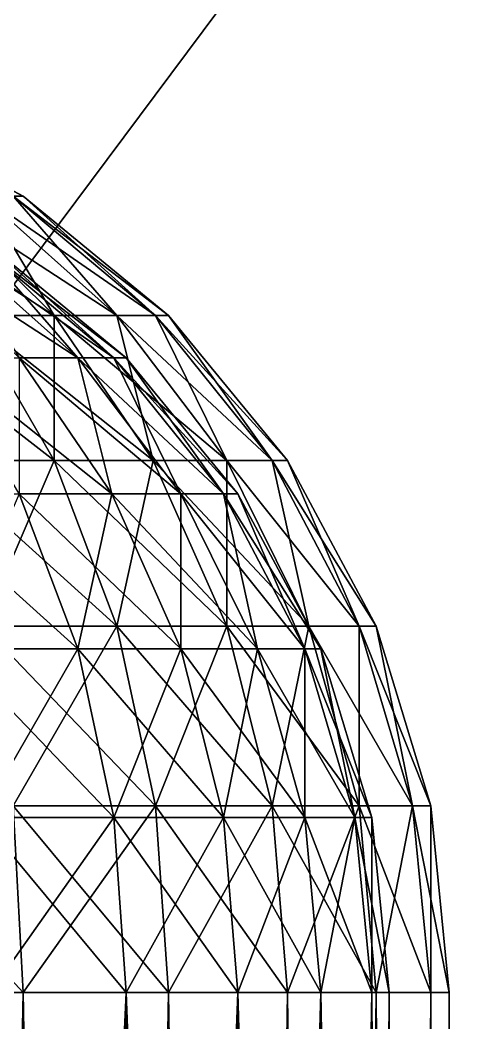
# Model space of a CAD drawing. Header units: millimetres. Extents: x -510 to 550, y -577 to 577.
# Drawn here: x -381.16 to -373.42, y -280.51 to -263.75 of the extents above; entities that cross this region are included whole.
import ezdxf

# ---------------------------------------------------------------- set-up
doc = ezdxf.new("R2010")
doc.units = ezdxf.units.MM
for name, color, linetype, true_color in [('rocker_right_visual_1', 7, 'Continuous', 0x5c6b75), ('structure_right_rear_axle', 7, 'Continuous', 0x5c6b75), ('structure_right_rear_motor_bracket', 7, 'Continuous', 0x5c6b75)]:
    doc.layers.add(name, color=color, linetype=linetype, true_color=true_color)

msp = doc.modelspace()

# ---------------------------------------------------------------- linework, layer by layer
at = {"layer": 'rocker_right_visual_1', "true_color": 0x5c6b75}
for points in [[(-408.735, -305, -263.35), (-158.55, -305, 16.664), (-158.55, -255, 16.664)], [(-408.735, -305, -263.35), (-158.55, -255, 16.664), (-408.735, -255, -263.35)], [(-371.45, -255, -296.664), (-371.45, -305, -296.664), (-408.735, -305, -263.35)], [(-371.45, -255, -296.664), (-408.735, -305, -263.35), (-408.735, -255, -263.35)]]:
    msp.add_3dface(points, dxfattribs=at)
at = {"layer": 'structure_right_rear_axle', "true_color": 0x5c6b75}
for points in [[(-381.111, -266.696, -280), (-381.282, -266.696, -281.734), (-383.995, -265.218, -281.195)], [(-381.111, -266.696, -280), (-383.995, -265.218, -281.195), (-383.877, -265.218, -280)], [(-381.282, -266.696, -278.266), (-381.111, -266.696, -280), (-383.877, -265.218, -280)], [(-380.593, -268.686, -286.286), (-382, -268.686, -288), (-383.714, -266.696, -286.286)], [(-380.593, -268.686, -286.286), (-383.714, -266.696, -286.286), (-382.609, -266.696, -284.939)], [(-379.547, -268.686, -284.33), (-380.593, -268.686, -286.286), (-382.609, -266.696, -284.939)], [(-379.547, -268.686, -284.33), (-382.609, -266.696, -284.939), (-381.788, -266.696, -283.402)], [(-382, -268.686, -272), (-380.593, -268.686, -273.714), (-382.609, -266.696, -275.061)], [(-380.593, -268.686, -273.714), (-381.788, -266.696, -276.598), (-382.609, -266.696, -275.061)], [(-378.904, -268.686, -282.207), (-379.547, -268.686, -284.33), (-381.788, -266.696, -283.402)], [(-378.904, -268.686, -282.207), (-381.788, -266.696, -283.402), (-381.282, -266.696, -281.734)], [(-380.593, -268.686, -273.714), (-379.547, -268.686, -275.67), (-381.788, -266.696, -276.598)], [(-379.547, -268.686, -275.67), (-381.282, -266.696, -278.266), (-381.788, -266.696, -276.598)], [(-378.686, -268.686, -280), (-378.904, -268.686, -282.207), (-381.282, -266.696, -281.734)], [(-378.686, -268.686, -280), (-381.282, -266.696, -281.734), (-381.111, -266.696, -280)], [(-379.547, -268.686, -275.67), (-378.904, -268.686, -277.793), (-381.282, -266.696, -278.266)], [(-378.904, -268.686, -277.793), (-381.111, -266.696, -280), (-381.282, -266.696, -278.266)], [(-378.904, -268.686, -277.793), (-378.686, -268.686, -280), (-381.111, -266.696, -280)], [(-380.593, -271.111, -289.407), (-382.609, -271.111, -291.061), (-383.714, -268.686, -289.407)], [(-380.593, -271.111, -289.407), (-383.714, -268.686, -289.407), (-382, -268.686, -288)], [(-382.609, -271.111, -268.939), (-380.593, -271.111, -270.593), (-382, -268.686, -272)], [(-378.939, -271.111, -287.391), (-380.593, -271.111, -289.407), (-382, -268.686, -288)], [(-378.939, -271.111, -287.391), (-382, -268.686, -288), (-380.593, -268.686, -286.286)], [(-380.593, -271.111, -270.593), (-380.593, -268.686, -273.714), (-382, -268.686, -272)], [(-377.709, -271.111, -285.091), (-378.939, -271.111, -287.391), (-380.593, -268.686, -286.286)], [(-377.709, -271.111, -285.091), (-380.593, -268.686, -286.286), (-379.547, -268.686, -284.33)], [(-380.593, -271.111, -270.593), (-378.939, -271.111, -272.609), (-380.593, -268.686, -273.714)], [(-378.939, -271.111, -272.609), (-379.547, -268.686, -275.67), (-380.593, -268.686, -273.714)], [(-376.952, -271.111, -282.595), (-377.709, -271.111, -285.091), (-379.547, -268.686, -284.33)], [(-376.952, -271.111, -282.595), (-379.547, -268.686, -284.33), (-378.904, -268.686, -282.207)], [(-378.939, -271.111, -272.609), (-377.709, -271.111, -274.909), (-379.547, -268.686, -275.67)], [(-377.709, -271.111, -274.909), (-378.904, -268.686, -277.793), (-379.547, -268.686, -275.67)], [(-376.696, -271.111, -280), (-376.952, -271.111, -282.595), (-378.904, -268.686, -282.207)], [(-376.696, -271.111, -280), (-378.904, -268.686, -282.207), (-378.686, -268.686, -280)], [(-377.709, -271.111, -274.909), (-376.952, -271.111, -277.405), (-378.904, -268.686, -277.793)], [(-376.952, -271.111, -277.405), (-378.686, -268.686, -280), (-378.904, -268.686, -277.793)], [(-376.952, -271.111, -277.405), (-376.696, -271.111, -280), (-378.686, -268.686, -280)], [(-379.547, -273.877, -290.453), (-381.788, -273.877, -292.291), (-382.609, -271.111, -291.061)], [(-379.547, -273.877, -290.453), (-382.609, -271.111, -291.061), (-380.593, -271.111, -289.407)], [(-381.788, -273.877, -267.709), (-380.593, -271.111, -270.593), (-382.609, -271.111, -268.939)], [(-381.788, -273.877, -267.709), (-379.547, -273.877, -269.547), (-380.593, -271.111, -270.593)], [(-377.709, -273.877, -288.212), (-379.547, -273.877, -290.453), (-380.593, -271.111, -289.407)], [(-377.709, -273.877, -288.212), (-380.593, -271.111, -289.407), (-378.939, -271.111, -287.391)], [(-379.547, -273.877, -269.547), (-378.939, -271.111, -272.609), (-380.593, -271.111, -270.593)], [(-379.547, -273.877, -269.547), (-377.709, -273.877, -271.788), (-378.939, -271.111, -272.609)], [(-376.343, -273.877, -285.657), (-377.709, -273.877, -288.212), (-378.939, -271.111, -287.391)], [(-376.343, -273.877, -285.657), (-378.939, -271.111, -287.391), (-377.709, -271.111, -285.091)], [(-377.709, -273.877, -271.788), (-377.709, -271.111, -274.909), (-378.939, -271.111, -272.609)], [(-375.502, -273.877, -282.884), (-376.343, -273.877, -285.657), (-377.709, -271.111, -285.091)], [(-375.502, -273.877, -282.884), (-377.709, -271.111, -285.091), (-376.952, -271.111, -282.595)], [(-377.709, -273.877, -271.788), (-376.343, -273.877, -274.343), (-377.709, -271.111, -274.909)], [(-376.343, -273.877, -274.343), (-376.952, -271.111, -277.405), (-377.709, -271.111, -274.909)], [(-375.218, -273.877, -280), (-375.502, -273.877, -282.884), (-376.952, -271.111, -282.595)], [(-375.218, -273.877, -280), (-376.952, -271.111, -282.595), (-376.696, -271.111, -280)], [(-376.343, -273.877, -274.343), (-375.502, -273.877, -277.116), (-376.952, -271.111, -277.405)], [(-375.502, -273.877, -277.116), (-376.696, -271.111, -280), (-376.952, -271.111, -277.405)], [(-375.502, -273.877, -277.116), (-375.218, -273.877, -280), (-376.696, -271.111, -280)], [(-378.904, -276.879, -291.096), (-381.282, -276.879, -293.048), (-381.788, -273.877, -292.291)], [(-378.904, -276.879, -291.096), (-381.788, -273.877, -292.291), (-379.547, -273.877, -290.453)], [(-381.282, -276.879, -266.952), (-379.547, -273.877, -269.547), (-381.788, -273.877, -267.709)], [(-381.282, -276.879, -266.952), (-378.904, -276.879, -268.904), (-379.547, -273.877, -269.547)], [(-376.952, -276.879, -288.718), (-378.904, -276.879, -291.096), (-379.547, -273.877, -290.453)], [(-376.952, -276.879, -288.718), (-379.547, -273.877, -290.453), (-377.709, -273.877, -288.212)], [(-378.904, -276.879, -268.904), (-377.709, -273.877, -271.788), (-379.547, -273.877, -269.547)], [(-378.904, -276.879, -268.904), (-376.952, -276.879, -271.282), (-377.709, -273.877, -271.788)], [(-375.502, -276.879, -286.005), (-376.952, -276.879, -288.718), (-377.709, -273.877, -288.212)], [(-375.502, -276.879, -286.005), (-377.709, -273.877, -288.212), (-376.343, -273.877, -285.657)], [(-376.952, -276.879, -271.282), (-376.343, -273.877, -274.343), (-377.709, -273.877, -271.788)], [(-376.952, -276.879, -271.282), (-375.502, -276.879, -273.995), (-376.343, -273.877, -274.343)], [(-374.609, -276.879, -283.061), (-375.502, -276.879, -286.005), (-376.343, -273.877, -285.657)], [(-374.609, -276.879, -283.061), (-376.343, -273.877, -285.657), (-375.502, -273.877, -282.884)], [(-375.502, -276.879, -273.995), (-375.502, -273.877, -277.116), (-376.343, -273.877, -274.343)], [(-374.307, -276.879, -280), (-374.609, -276.879, -283.061), (-375.502, -273.877, -282.884)], [(-374.307, -276.879, -280), (-375.502, -273.877, -282.884), (-375.218, -273.877, -280)], [(-375.502, -276.879, -273.995), (-374.609, -276.879, -276.939), (-375.502, -273.877, -277.116)], [(-374.609, -276.879, -276.939), (-375.218, -273.877, -280), (-375.502, -273.877, -277.116)], [(-374.609, -276.879, -276.939), (-374.307, -276.879, -280), (-375.218, -273.877, -280)], [(-381.111, -280, -293.304), (-383.877, -280, -294.782), (-383.995, -276.879, -294.498)], [(-381.111, -280, -293.304), (-383.995, -276.879, -294.498), (-381.282, -276.879, -293.048)], [(-383.877, -280, -265.218), (-381.111, -280, -266.696), (-381.282, -276.879, -266.952)], [(-378.686, -280, -291.314), (-381.111, -280, -293.304), (-381.282, -276.879, -293.048)], [(-378.686, -280, -291.314), (-381.282, -276.879, -293.048), (-378.904, -276.879, -291.096)], [(-381.111, -280, -266.696), (-378.904, -276.879, -268.904), (-381.282, -276.879, -266.952)], [(-381.111, -280, -266.696), (-378.686, -280, -268.686), (-378.904, -276.879, -268.904)], [(-376.696, -280, -288.889), (-378.686, -280, -291.314), (-378.904, -276.879, -291.096)], [(-376.696, -280, -288.889), (-378.904, -276.879, -291.096), (-376.952, -276.879, -288.718)], [(-378.686, -280, -268.686), (-376.952, -276.879, -271.282), (-378.904, -276.879, -268.904)], [(-378.686, -280, -268.686), (-376.696, -280, -271.111), (-376.952, -276.879, -271.282)], [(-375.218, -280, -286.123), (-376.696, -280, -288.889), (-376.952, -276.879, -288.718)], [(-375.218, -280, -286.123), (-376.952, -276.879, -288.718), (-375.502, -276.879, -286.005)], [(-376.696, -280, -271.111), (-375.502, -276.879, -273.995), (-376.952, -276.879, -271.282)], [(-376.696, -280, -271.111), (-375.218, -280, -273.877), (-375.502, -276.879, -273.995)], [(-374.307, -280, -283.121), (-375.218, -280, -286.123), (-375.502, -276.879, -286.005)], [(-374.307, -280, -283.121), (-375.502, -276.879, -286.005), (-374.609, -276.879, -283.061)], [(-375.218, -280, -273.877), (-374.609, -276.879, -276.939), (-375.502, -276.879, -273.995)], [(-375.218, -280, -273.877), (-374.307, -280, -276.879), (-374.609, -276.879, -276.939)], [(-374, -280, -280), (-374.307, -280, -283.121), (-374.609, -276.879, -283.061)], [(-374, -280, -280), (-374.609, -276.879, -283.061), (-374.307, -276.879, -280)], [(-374.307, -280, -276.879), (-374.307, -276.879, -280), (-374.609, -276.879, -276.939)], [(-374.307, -280, -276.879), (-374, -280, -280), (-374.307, -276.879, -280)], [(-381.111, -420, -293.304), (-383.877, -420, -294.782), (-383.877, -280, -294.782)], [(-381.111, -420, -293.304), (-383.877, -280, -294.782), (-381.111, -280, -293.304)], [(-383.877, -420, -265.218), (-381.111, -420, -266.696), (-381.111, -280, -266.696)], [(-383.877, -420, -265.218), (-381.111, -280, -266.696), (-383.877, -280, -265.218)], [(-378.686, -420, -291.314), (-381.111, -420, -293.304), (-381.111, -280, -293.304)], [(-378.686, -420, -291.314), (-381.111, -280, -293.304), (-378.686, -280, -291.314)], [(-381.111, -420, -266.696), (-378.686, -420, -268.686), (-378.686, -280, -268.686)], [(-381.111, -420, -266.696), (-378.686, -280, -268.686), (-381.111, -280, -266.696)], [(-376.696, -420, -288.889), (-378.686, -420, -291.314), (-378.686, -280, -291.314)], [(-376.696, -420, -288.889), (-378.686, -280, -291.314), (-376.696, -280, -288.889)], [(-378.686, -420, -268.686), (-376.696, -420, -271.111), (-376.696, -280, -271.111)], [(-378.686, -420, -268.686), (-376.696, -280, -271.111), (-378.686, -280, -268.686)], [(-375.218, -420, -286.123), (-376.696, -420, -288.889), (-376.696, -280, -288.889)], [(-375.218, -420, -286.123), (-376.696, -280, -288.889), (-375.218, -280, -286.123)], [(-376.696, -420, -271.111), (-375.218, -420, -273.877), (-375.218, -280, -273.877)], [(-376.696, -420, -271.111), (-375.218, -280, -273.877), (-376.696, -280, -271.111)], [(-374.307, -420, -283.121), (-375.218, -420, -286.123), (-375.218, -280, -286.123)], [(-374.307, -420, -283.121), (-375.218, -280, -286.123), (-374.307, -280, -283.121)], [(-375.218, -420, -273.877), (-374.307, -420, -276.879), (-374.307, -280, -276.879)], [(-375.218, -420, -273.877), (-374.307, -280, -276.879), (-375.218, -280, -273.877)], [(-374, -420, -280), (-374.307, -420, -283.121), (-374.307, -280, -283.121)], [(-374, -420, -280), (-374.307, -280, -283.121), (-374, -280, -280)], [(-374.307, -420, -276.879), (-374, -420, -280), (-374, -280, -280)], [(-374.307, -420, -276.879), (-374, -280, -280), (-374.307, -280, -276.879)]]:
    msp.add_3dface(points, dxfattribs=at)
at = {"layer": 'structure_right_rear_motor_bracket', "true_color": 0x5c6b75}
for points in [[(-380.201, -269.393, -284.059), (-381.181, -269.393, -285.893), (-383.071, -267.528, -284.63)], [(-380.201, -269.393, -284.059), (-383.071, -267.528, -284.63), (-382.301, -267.528, -283.189)], [(-379.597, -269.393, -282.069), (-380.201, -269.393, -284.059), (-382.301, -267.528, -283.189)], [(-379.597, -269.393, -282.069), (-382.301, -267.528, -283.189), (-381.827, -267.528, -281.626)], [(-381.181, -269.393, -274.107), (-380.201, -269.393, -275.941), (-382.301, -267.528, -276.811)], [(-380.201, -269.393, -275.941), (-381.827, -267.528, -278.374), (-382.301, -267.528, -276.811)], [(-379.393, -269.393, -280), (-379.597, -269.393, -282.069), (-381.827, -267.528, -281.626)], [(-379.393, -269.393, -280), (-381.827, -267.528, -281.626), (-381.666, -267.528, -280)], [(-380.201, -269.393, -275.941), (-379.597, -269.393, -277.931), (-381.827, -267.528, -278.374)], [(-379.597, -269.393, -277.931), (-381.666, -267.528, -280), (-381.827, -267.528, -278.374)], [(-379.597, -269.393, -277.931), (-379.393, -269.393, -280), (-381.666, -267.528, -280)], [(-379.63, -271.666, -286.929), (-381.181, -271.666, -288.819), (-382.5, -269.393, -287.5)], [(-379.63, -271.666, -286.929), (-382.5, -269.393, -287.5), (-381.181, -269.393, -285.893)], [(-378.477, -271.666, -284.773), (-379.63, -271.666, -286.929), (-381.181, -269.393, -285.893)], [(-378.477, -271.666, -284.773), (-381.181, -269.393, -285.893), (-380.201, -269.393, -284.059)], [(-381.181, -271.666, -271.181), (-379.63, -271.666, -273.071), (-381.181, -269.393, -274.107)], [(-379.63, -271.666, -273.071), (-380.201, -269.393, -275.941), (-381.181, -269.393, -274.107)], [(-377.768, -271.666, -282.433), (-378.477, -271.666, -284.773), (-380.201, -269.393, -284.059)], [(-377.768, -271.666, -282.433), (-380.201, -269.393, -284.059), (-379.597, -269.393, -282.069)], [(-379.63, -271.666, -273.071), (-378.477, -271.666, -275.227), (-380.201, -269.393, -275.941)], [(-378.477, -271.666, -275.227), (-379.597, -269.393, -277.931), (-380.201, -269.393, -275.941)], [(-377.528, -271.666, -280), (-377.768, -271.666, -282.433), (-379.597, -269.393, -282.069)], [(-377.528, -271.666, -280), (-379.597, -269.393, -282.069), (-379.393, -269.393, -280)], [(-378.477, -271.666, -275.227), (-377.768, -271.666, -277.567), (-379.597, -269.393, -277.931)], [(-377.768, -271.666, -277.567), (-379.393, -269.393, -280), (-379.597, -269.393, -277.931)], [(-377.768, -271.666, -277.567), (-377.528, -271.666, -280), (-379.393, -269.393, -280)], [(-380.201, -274.26, -289.799), (-382.301, -274.26, -291.523), (-383.071, -271.666, -290.37)], [(-380.201, -274.26, -289.799), (-383.071, -271.666, -290.37), (-381.181, -271.666, -288.819)], [(-382.301, -274.26, -268.477), (-380.201, -274.26, -270.201), (-381.181, -271.666, -271.181)], [(-378.477, -274.26, -287.699), (-380.201, -274.26, -289.799), (-381.181, -271.666, -288.819)], [(-378.477, -274.26, -287.699), (-381.181, -271.666, -288.819), (-379.63, -271.666, -286.929)], [(-380.201, -274.26, -270.201), (-379.63, -271.666, -273.071), (-381.181, -271.666, -271.181)], [(-380.201, -274.26, -270.201), (-378.477, -274.26, -272.301), (-379.63, -271.666, -273.071)], [(-377.197, -274.26, -285.303), (-378.477, -274.26, -287.699), (-379.63, -271.666, -286.929)], [(-377.197, -274.26, -285.303), (-379.63, -271.666, -286.929), (-378.477, -271.666, -284.773)], [(-378.477, -274.26, -272.301), (-378.477, -271.666, -275.227), (-379.63, -271.666, -273.071)], [(-376.408, -274.26, -282.704), (-377.197, -274.26, -285.303), (-378.477, -271.666, -284.773)], [(-376.408, -274.26, -282.704), (-378.477, -271.666, -284.773), (-377.768, -271.666, -282.433)], [(-378.477, -274.26, -272.301), (-377.197, -274.26, -274.697), (-378.477, -271.666, -275.227)], [(-377.197, -274.26, -274.697), (-377.768, -271.666, -277.567), (-378.477, -271.666, -275.227)], [(-376.142, -274.26, -280), (-376.408, -274.26, -282.704), (-377.768, -271.666, -282.433)], [(-376.142, -274.26, -280), (-377.768, -271.666, -282.433), (-377.528, -271.666, -280)], [(-377.197, -274.26, -274.697), (-376.408, -274.26, -277.296), (-377.768, -271.666, -277.567)], [(-376.408, -274.26, -277.296), (-377.528, -271.666, -280), (-377.768, -271.666, -277.567)], [(-376.408, -274.26, -277.296), (-376.142, -274.26, -280), (-377.528, -271.666, -280)], [(-379.597, -277.074, -290.403), (-381.827, -277.074, -292.232), (-382.301, -274.26, -291.523)], [(-379.597, -277.074, -290.403), (-382.301, -274.26, -291.523), (-380.201, -274.26, -289.799)], [(-381.827, -277.074, -267.768), (-380.201, -274.26, -270.201), (-382.301, -274.26, -268.477)], [(-381.827, -277.074, -267.768), (-379.597, -277.074, -269.597), (-380.201, -274.26, -270.201)], [(-377.768, -277.074, -288.173), (-379.597, -277.074, -290.403), (-380.201, -274.26, -289.799)], [(-377.768, -277.074, -288.173), (-380.201, -274.26, -289.799), (-378.477, -274.26, -287.699)], [(-379.597, -277.074, -269.597), (-378.477, -274.26, -272.301), (-380.201, -274.26, -270.201)], [(-379.597, -277.074, -269.597), (-377.768, -277.074, -271.827), (-378.477, -274.26, -272.301)], [(-376.408, -277.074, -285.63), (-377.768, -277.074, -288.173), (-378.477, -274.26, -287.699)], [(-376.408, -277.074, -285.63), (-378.477, -274.26, -287.699), (-377.197, -274.26, -285.303)], [(-377.768, -277.074, -271.827), (-377.197, -274.26, -274.697), (-378.477, -274.26, -272.301)], [(-377.768, -277.074, -271.827), (-376.408, -277.074, -274.37), (-377.197, -274.26, -274.697)], [(-375.571, -277.074, -282.87), (-376.408, -277.074, -285.63), (-377.197, -274.26, -285.303)], [(-375.571, -277.074, -282.87), (-377.197, -274.26, -285.303), (-376.408, -274.26, -282.704)], [(-376.408, -277.074, -274.37), (-376.408, -274.26, -277.296), (-377.197, -274.26, -274.697)], [(-375.288, -277.074, -280), (-375.571, -277.074, -282.87), (-376.408, -274.26, -282.704)], [(-375.288, -277.074, -280), (-376.408, -274.26, -282.704), (-376.142, -274.26, -280)], [(-376.408, -277.074, -274.37), (-375.571, -277.074, -277.13), (-376.408, -274.26, -277.296)], [(-375.571, -277.074, -277.13), (-376.142, -274.26, -280), (-376.408, -274.26, -277.296)], [(-375.571, -277.074, -277.13), (-375.288, -277.074, -280), (-376.142, -274.26, -280)], [(-379.393, -280, -290.607), (-381.666, -280, -292.472), (-381.827, -277.074, -292.232)], [(-379.393, -280, -290.607), (-381.827, -277.074, -292.232), (-379.597, -277.074, -290.403)], [(-381.666, -280, -267.528), (-379.597, -277.074, -269.597), (-381.827, -277.074, -267.768)], [(-381.666, -280, -267.528), (-379.393, -280, -269.393), (-379.597, -277.074, -269.597)], [(-377.528, -280, -288.334), (-379.393, -280, -290.607), (-379.597, -277.074, -290.403)], [(-377.528, -280, -288.334), (-379.597, -277.074, -290.403), (-377.768, -277.074, -288.173)], [(-379.393, -280, -269.393), (-377.768, -277.074, -271.827), (-379.597, -277.074, -269.597)], [(-379.393, -280, -269.393), (-377.528, -280, -271.666), (-377.768, -277.074, -271.827)], [(-376.142, -280, -285.74), (-377.528, -280, -288.334), (-377.768, -277.074, -288.173)], [(-376.142, -280, -285.74), (-377.768, -277.074, -288.173), (-376.408, -277.074, -285.63)], [(-377.528, -280, -271.666), (-376.408, -277.074, -274.37), (-377.768, -277.074, -271.827)], [(-377.528, -280, -271.666), (-376.142, -280, -274.26), (-376.408, -277.074, -274.37)], [(-375.288, -280, -282.926), (-376.142, -280, -285.74), (-376.408, -277.074, -285.63)], [(-375.288, -280, -282.926), (-376.408, -277.074, -285.63), (-375.571, -277.074, -282.87)], [(-376.142, -280, -274.26), (-375.571, -277.074, -277.13), (-376.408, -277.074, -274.37)], [(-376.142, -280, -274.26), (-375.288, -280, -277.074), (-375.571, -277.074, -277.13)], [(-375, -280, -280), (-375.288, -280, -282.926), (-375.571, -277.074, -282.87)], [(-375, -280, -280), (-375.571, -277.074, -282.87), (-375.288, -277.074, -280)], [(-375.288, -280, -277.074), (-375.288, -277.074, -280), (-375.571, -277.074, -277.13)], [(-375.288, -280, -277.074), (-375, -280, -280), (-375.288, -277.074, -280)], [(-379.393, -330, -290.607), (-381.666, -330, -292.472), (-381.666, -280, -292.472)], [(-379.393, -330, -290.607), (-381.666, -280, -292.472), (-379.393, -280, -290.607)], [(-381.666, -330, -267.528), (-379.393, -330, -269.393), (-379.393, -280, -269.393)], [(-381.666, -330, -267.528), (-379.393, -280, -269.393), (-381.666, -280, -267.528)], [(-377.528, -330, -288.334), (-379.393, -330, -290.607), (-379.393, -280, -290.607)], [(-377.528, -330, -288.334), (-379.393, -280, -290.607), (-377.528, -280, -288.334)], [(-379.393, -330, -269.393), (-377.528, -330, -271.666), (-377.528, -280, -271.666)], [(-379.393, -330, -269.393), (-377.528, -280, -271.666), (-379.393, -280, -269.393)], [(-376.142, -330, -285.74), (-377.528, -330, -288.334), (-377.528, -280, -288.334)], [(-376.142, -330, -285.74), (-377.528, -280, -288.334), (-376.142, -280, -285.74)], [(-377.528, -330, -271.666), (-376.142, -330, -274.26), (-376.142, -280, -274.26)], [(-377.528, -330, -271.666), (-376.142, -280, -274.26), (-377.528, -280, -271.666)], [(-375.288, -330, -282.926), (-376.142, -330, -285.74), (-376.142, -280, -285.74)], [(-375.288, -330, -282.926), (-376.142, -280, -285.74), (-375.288, -280, -282.926)], [(-376.142, -330, -274.26), (-375.288, -330, -277.074), (-375.288, -280, -277.074)], [(-376.142, -330, -274.26), (-375.288, -280, -277.074), (-376.142, -280, -274.26)], [(-375, -330, -280), (-375.288, -330, -282.926), (-375.288, -280, -282.926)], [(-375, -330, -280), (-375.288, -280, -282.926), (-375, -280, -280)], [(-375.288, -330, -277.074), (-375, -330, -280), (-375, -280, -280)], [(-375.288, -330, -277.074), (-375, -280, -280), (-375.288, -280, -277.074)]]:
    msp.add_3dface(points, dxfattribs=at)

doc.saveas('drawing.dxf')
